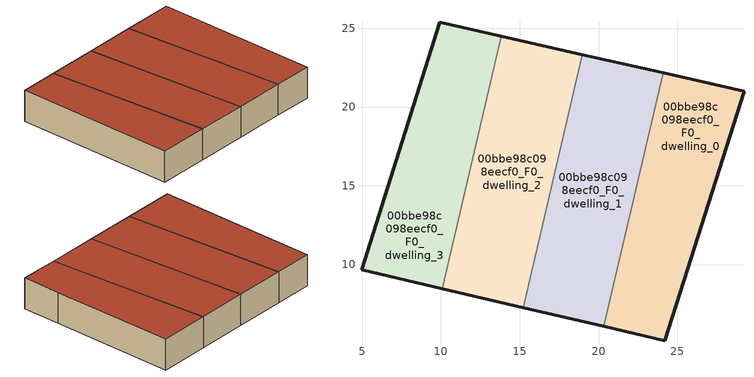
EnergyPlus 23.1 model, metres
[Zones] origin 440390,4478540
00bbe98c098eecf0_F0_dwelling_0
 floor ground (EU_floor_Construction): 29.24,21.01 25.42,8.94 24.22,5.16 20.34,6.07 24.1,22.17 z0
 wall outside (EU_wall_Construction): 20.34,6.07 24.22,5.16 25.42,8.94 29.24,21.01 24.1,22.17 z0:3
 wall to 00bbe98c098eecf0_F0_dwelling_1 (EU_wall_Construction): 24.1,22.17 20.34,6.07 z0:3
 roof outside (EU_roof_Construction): 24.22,5.16 25.42,8.94 29.24,21.01 24.1,22.17 20.34,6.07 z3
00bbe98c098eecf0_F0_dwelling_1
 floor ground (EU_floor_Construction): 24.1,22.17 20.34,6.07 15.21,7.26 18.96,23.33 z0
 wall outside (EU_wall_Construction): 15.21,7.26 20.34,6.07 / 24.1,22.17 18.96,23.33 z0:3
 wall to 00bbe98c098eecf0_F0_dwelling_2 (EU_wall_Construction): 18.96,23.33 15.21,7.26 z0:3
 roof outside (EU_roof_Construction): 20.34,6.07 24.1,22.17 18.96,23.33 15.21,7.26 z3
00bbe98c098eecf0_F0_dwelling_2
 floor ground (EU_floor_Construction): 18.96,23.33 15.21,7.26 10.08,8.46 13.82,24.5 z0
 wall outside (EU_wall_Construction): 10.08,8.46 15.21,7.26 / 18.96,23.33 13.82,24.5 z0:3
 wall to 00bbe98c098eecf0_F0_dwelling_3 (EU_wall_Construction): 13.82,24.5 10.08,8.46 z0:3
 roof outside (EU_roof_Construction): 15.21,7.26 18.96,23.33 13.82,24.5 10.08,8.46 z3
00bbe98c098eecf0_F0_dwelling_3
 floor ground (EU_floor_Construction): 13.82,24.5 10.08,8.46 4.95,9.66 9.92,25.38 z0
 wall outside (EU_wall_Construction): 13.82,24.5 9.92,25.38 4.95,9.66 10.08,8.46 z0:3
 roof outside (EU_roof_Construction): 10.08,8.46 13.82,24.5 9.92,25.38 4.95,9.66 z3
[Building]
EU S2 Campaign: North Axis=0; Terrain=City; Solar Distribution=FullExterior
[Site:Location]
Madrid: Latitude=40.5; Longitude=-3.5; Time Zone=1; Elevation=609
[SizingPeriod:WeatherFileDays]
AnnualSizingPeriod: Begin Month=1; Begin Day of Month=1; End Month=12; End Day of Month=31; Day of Week for Start Day=Monday; Use Weather File Daylight Saving Period=No; Use Weather File Rain and Snow Indicators=No
[MATERIAL]
EU_InternalMass_Material: Roughness=MediumRough; Thickness=0.1; Conductivity=1; Density=1800; Specific Heat=900; Thermal Absorptance=0.9; Solar Absorptance=0.7; Visible Absorptance=0.7
[MATERIAL:NOMASS] Roughness=MediumRough; Thermal Absorptance=0.9; Solar Absorptance=0.7; Visible Absorptance=0.7
Name | Thermal Resistance
EU_wall_NoMass | 1.60022
EU_roof_NoMass | 1.57597
EU_floor_NoMass | 0.470652
[CONSTRUCTION]
EU_wall_Construction: EU_wall_NoMass
EU_roof_Construction: EU_roof_NoMass
EU_floor_Construction: EU_floor_NoMass
EU_InternalMass_Construction: EU_InternalMass_Material
[ZONE] Type=1; Multiplier=1; Ceiling Height=autocalculate; Floor Area=autocalculate; Part of Total Floor Area=Yes
Name | Volume
00bbe98c098eecf0_F0_dwelling_0 | 229.665
00bbe98c098eecf0_F0_dwelling_1 | 261.032
00bbe98c098eecf0_F0_dwelling_2 | 260.484
00bbe98c098eecf0_F0_dwelling_3 | 228.75
[INTERNALMASS] Construction=EU_InternalMass_Construction
Name | Zone or ZoneList | Surface Area
00bbe98c098eecf0_F0_dwelling_0_EU_InternalMass | 00bbe98c098eecf0_F0_dwelling_0 | 76.5549
00bbe98c098eecf0_F0_dwelling_1_EU_InternalMass | 00bbe98c098eecf0_F0_dwelling_1 | 87.0106
00bbe98c098eecf0_F0_dwelling_2_EU_InternalMass | 00bbe98c098eecf0_F0_dwelling_2 | 86.828
00bbe98c098eecf0_F0_dwelling_3_EU_InternalMass | 00bbe98c098eecf0_F0_dwelling_3 | 76.25
[OTHEREQUIPMENT] Fuel Type=Electricity; Design Level Calculation Method=Watts/Area; Power per Zone Floor Area=1; Fraction Latent=0; Fraction Radiant=0; Fraction Lost=0; Carbon Dioxide Generation Rate=0; EndUse Subcategory=EU_Step8_InternalGains
Name | Zone or ZoneList or Space or SpaceList | Schedule
EU_Step8_InternalGain_00bbe98c098eecf0_F0_dwelling_0_f000 | 00bbe98c098eecf0_F0_dwelling_0 | EU_Step8_GainSchedule_00bbe98c098eecf0_F0_dwelling_0_f000
EU_Step8_InternalGain_00bbe98c098eecf0_F0_dwelling_1_f000 | 00bbe98c098eecf0_F0_dwelling_1 | EU_Step8_GainSchedule_00bbe98c098eecf0_F0_dwelling_1_f000
EU_Step8_InternalGain_00bbe98c098eecf0_F0_dwelling_2_f000 | 00bbe98c098eecf0_F0_dwelling_2 | EU_Step8_GainSchedule_00bbe98c098eecf0_F0_dwelling_2_f000
EU_Step8_InternalGain_00bbe98c098eecf0_F0_dwelling_3_f000 | 00bbe98c098eecf0_F0_dwelling_3 | EU_Step8_GainSchedule_00bbe98c098eecf0_F0_dwelling_3_f000
[ZONEVENTILATION:DESIGNFLOWRATE] Schedule=EU_AlwaysOn; Design Flow Rate Calculation Method=AirChanges/Hour; Air Changes per Hour=0.480704; Ventilation Type=Natural; Fan Pressure Rise=0; Fan Total Efficiency=1; Constant Term Coefficient=1; Temperature Term Coefficient=0; Velocity Term Coefficient=0; Velocity Squared Term Coefficient=0; Minimum Indoor Temperature=-100; Maximum Indoor Temperature=100; Delta Temperature=-100; Minimum Outdoor Temperature=-100; Maximum Outdoor Temperature=100; Maximum Wind Speed=40
Name | Zone or ZoneList or Space or SpaceList
EU_ConstantAir_00bbe98c098eecf0_F0_dwelling_0 | 00bbe98c098eecf0_F0_dwelling_0
EU_ConstantAir_00bbe98c098eecf0_F0_dwelling_1 | 00bbe98c098eecf0_F0_dwelling_1
EU_ConstantAir_00bbe98c098eecf0_F0_dwelling_2 | 00bbe98c098eecf0_F0_dwelling_2
EU_ConstantAir_00bbe98c098eecf0_F0_dwelling_3 | 00bbe98c098eecf0_F0_dwelling_3
[HVACTEMPLATE:THERMOSTAT] Constant Heating Setpoint=20; Constant Cooling Setpoint=50
EU_HeatOnly_00bbe98c098eecf0_F0_dwelling_0; EU_HeatOnly_00bbe98c098eecf0_F0_dwelling_1; EU_HeatOnly_00bbe98c098eecf0_F0_dwelling_2; EU_HeatOnly_00bbe98c098eecf0_F0_dwelling_3
[HVACTEMPLATE:ZONE:IDEALLOADSAIRSYSTEM] System Availability Schedule=EU_AlwaysOn; Maximum Heating Supply Air Temperature=50; Minimum Cooling Supply Air Temperature=13; Maximum Heating Supply Air Humidity Ratio=0.0156; Minimum Cooling Supply Air Humidity Ratio=0.0077; Heating Limit=NoLimit; Cooling Limit=NoLimit; Heating Availability Schedule=EU_AlwaysOn; Cooling Availability Schedule=EU_CoolingOff; Dehumidification Control Type=ConstantSensibleHeatRatio; Cooling Sensible Heat Ratio=0.7; Dehumidification Setpoint=60; Humidification Control Type=None; Humidification Setpoint=30; Outdoor Air Method=None; Outdoor Air Flow Rate per Person=0.00944; Outdoor Air Flow Rate per Zone Floor Area=0; Outdoor Air Flow Rate per Zone=0; Demand Controlled Ventilation Type=None; Outdoor Air Economizer Type=NoEconomizer; Heat Recovery Type=None; Sensible Heat Recovery Effectiveness=0.7; Latent Heat Recovery Effectiveness=0.65
Name | Template Thermostat
00bbe98c098eecf0_F0_dwelling_0 | EU_HeatOnly_00bbe98c098eecf0_F0_dwelling_0
00bbe98c098eecf0_F0_dwelling_1 | EU_HeatOnly_00bbe98c098eecf0_F0_dwelling_1
00bbe98c098eecf0_F0_dwelling_2 | EU_HeatOnly_00bbe98c098eecf0_F0_dwelling_2
00bbe98c098eecf0_F0_dwelling_3 | EU_HeatOnly_00bbe98c098eecf0_F0_dwelling_3
[SIZING:ZONE] Zone Cooling Design Supply Air Temperature Input Method=SupplyAirTemperature; Zone Cooling Design Supply Air Temperature=13; Zone Heating Design Supply Air Temperature Input Method=SupplyAirTemperature; Zone Heating Design Supply Air Temperature=50; Zone Cooling Design Supply Air Humidity Ratio=0.008; Zone Heating Design Supply Air Humidity Ratio=0.008; Cooling Design Air Flow Method=DesignDay; Cooling Design Air Flow Rate=0; Cooling Minimum Air Flow per Zone Floor Area=0.000762; Cooling Minimum Air Flow=0; Cooling Minimum Air Flow Fraction=0.2; Heating Design Air Flow Method=DesignDay; Heating Design Air Flow Rate=0; Heating Maximum Air Flow per Zone Floor Area=0.002032; Heating Maximum Air Flow=0.141576; Heating Maximum Air Flow Fraction=0.3; Account for Dedicated Outdoor Air System=No; Dedicated Outdoor Air System Control Strategy=NeutralSupplyAir; Dedicated Outdoor Air Low Setpoint Temperature for Design=autosize; Dedicated Outdoor Air High Setpoint Temperature for Design=autosize; Zone Load Sizing Method=Sensible Load Only No Latent Load; Zone Latent Cooling Design Supply Air Humidity Ratio Input Method=HumidityRatioDifference; Zone Cooling Design Supply Air Humidity Ratio Difference=0.005; Zone Latent Heating Design Supply Air Humidity Ratio Input Method=HumidityRatioDifference; Zone Humidification Design Supply Air Humidity Ratio Difference=0.005
00bbe98c098eecf0_F0_dwelling_0; 00bbe98c098eecf0_F0_dwelling_1; 00bbe98c098eecf0_F0_dwelling_2; 00bbe98c098eecf0_F0_dwelling_3
[SCHEDULE:CONSTANT]
Name | Hourly Value
EU_AlwaysOn | 1
EU_CoolingOff | 0
[SCHEDULE:FILE] Column Number=1; Rows to Skip at Top=0; Number of Hours of Data=8760; Column Separator=Comma; Interpolate to Timestep=No; Minutes per Item=60; Adjust Schedule for Daylight Savings=Yes
Name | File
EU_Step8_GainSchedule_00bbe98c098eecf0_F0_dwelling_0_f000 | C:\Users\o_iseri\Desktop\OpenUBEM\openubem\outputs\eu_evidence\EU-11\ES-MAD-BERRUGUETE\idfs\00bbe98c098eecf0\00bbe98c098eecf0_F0_dwelling_0_f000_gain.csv
EU_Step8_GainSchedule_00bbe98c098eecf0_F0_dwelling_1_f000 | C:\Users\o_iseri\Desktop\OpenUBEM\openubem\outputs\eu_evidence\EU-11\ES-MAD-BERRUGUETE\idfs\00bbe98c098eecf0\00bbe98c098eecf0_F0_dwelling_1_f000_gain.csv
EU_Step8_GainSchedule_00bbe98c098eecf0_F0_dwelling_2_f000 | C:\Users\o_iseri\Desktop\OpenUBEM\openubem\outputs\eu_evidence\EU-11\ES-MAD-BERRUGUETE\idfs\00bbe98c098eecf0\00bbe98c098eecf0_F0_dwelling_2_f000_gain.csv
EU_Step8_GainSchedule_00bbe98c098eecf0_F0_dwelling_3_f000 | C:\Users\o_iseri\Desktop\OpenUBEM\openubem\outputs\eu_evidence\EU-11\ES-MAD-BERRUGUETE\idfs\00bbe98c098eecf0\00bbe98c098eecf0_F0_dwelling_3_f000_gain.csv
